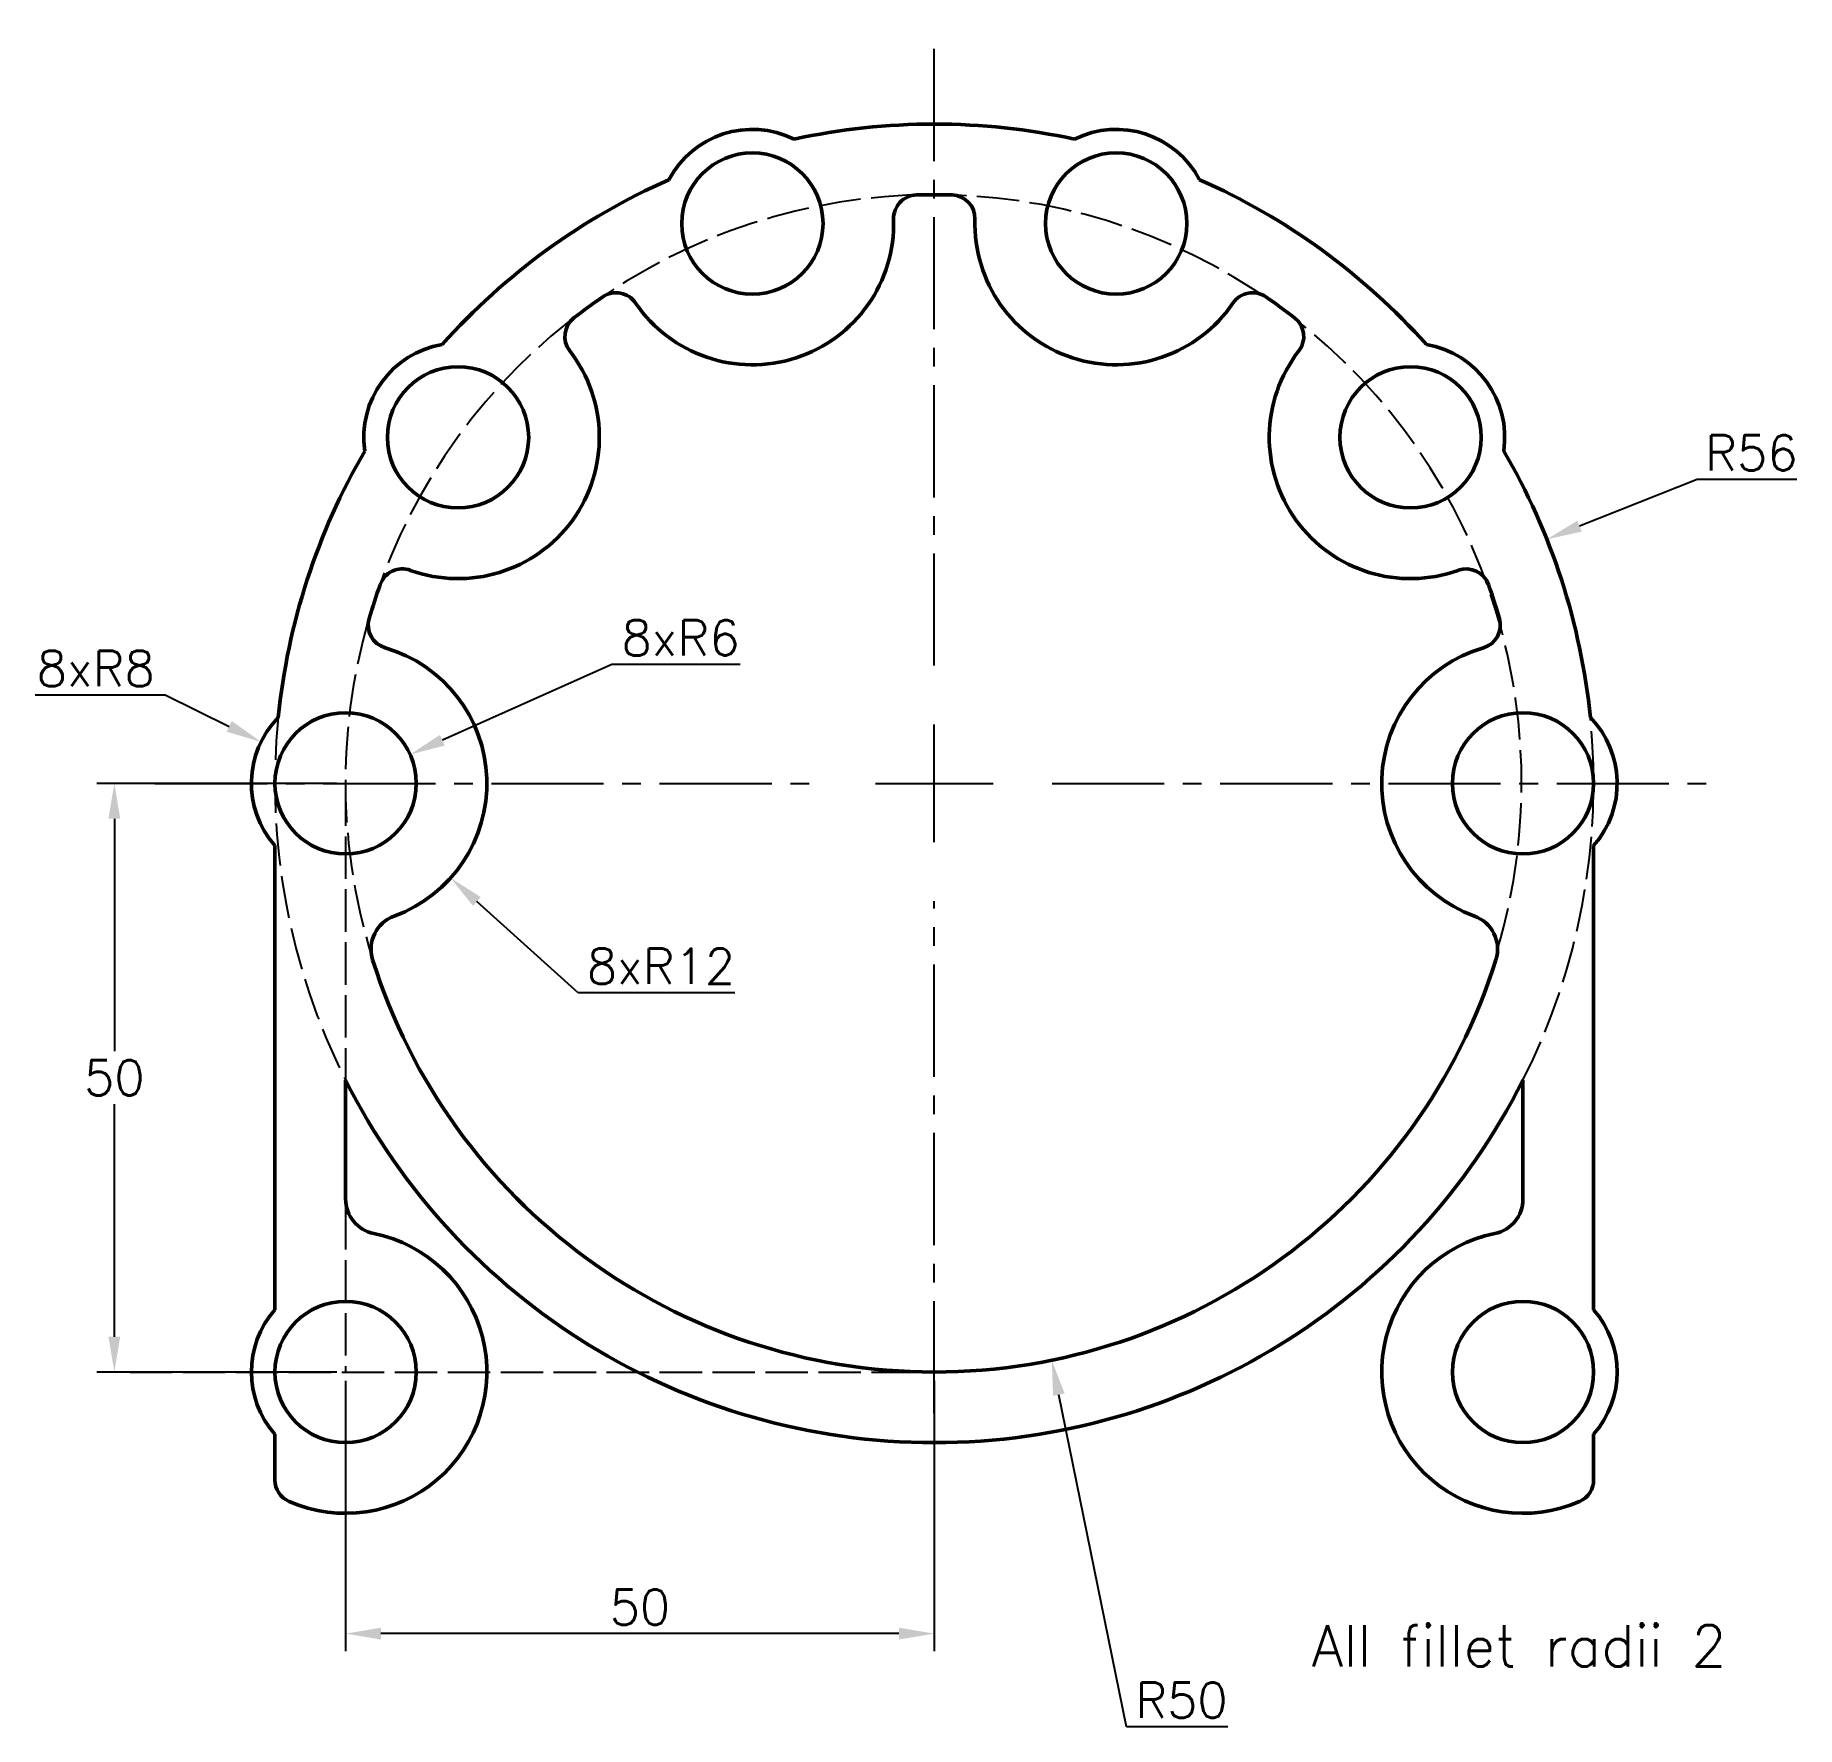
# Model space of a CAD drawing. Header units: millimetres. Extents: x 103 to 253, y 92 to 236.
import ezdxf

# ---------------------------------------------------------------- set-up
doc = ezdxf.new("R2010")
doc.units = ezdxf.units.MM
doc.linetypes.add('ACAD_ISO02W100', pattern=[15, 12, -3])
doc.linetypes.add('CENTER2', pattern=[28.575, 19.05, -3.175, 3.175, -3.175])
doc.layers.add('dim', color=252, linetype='Continuous', transparency=0.4)
doc.styles.get("Standard").update_dxf_attribs({"font": 'simplex.shx'})
doc.dimstyles.new('ISO-25', dxfattribs={"dimscale": 1.2, "dimtxt": 2.5, "dimasz": 2.5, "dimexe": 1.25, "dimexo": 0.625, "dimtad": 1, "dimtih": 1, "dimtoh": 1, "dimdsep": 46, "dimtxsty": 'Standard', "dimcen": 0, "dimadec": 0, "dimazin": 0, "dimtfac": 1, "dimtofl": 0, "dimtmove": 0, "dimatfit": 3, "dimfxl": 1, "dimarcsym": 0})

# ---------------------------------------------------------------- blocks, each defined once
blk = doc.blocks.new('*U10')
at = {"layer": 'dim', "color": 0, "linetype": 'CENTER2', "ltscale": 0.5, "transparency": 16777216}
for p, q in [((0, 10), (0, 63.55)), ((-66.19, 0), (-10, 0)), ((10, 0), (66.63, 0)), ((0, -53.5), (0, -10))]:
    blk.add_line(p, q, dxfattribs=at)
at = {"layer": 'dim', "color": 0, "linetype": 'Continuous', "ltscale": 0.5, "transparency": 16777216}
for p, q in [((0, -5), (0, 5)), ((-5, 0), (5, 0))]:
    blk.add_line(p, q, dxfattribs=at)
blk = doc.blocks.new('*D12')
at = {"layer": 'Defpoints', "color": 0, "transparency": 16777216}
for p in [(231.43, 192.93), (179.41, 172.2)]:
    blk.add_point(p, dxfattribs=at)
at = {"layer": 'dim', "color": 0, "lineweight": -2, "transparency": 16777216}
for p, q in [((244.2, 198.02), (234.22, 194.04)), ((252.66, 198.02), (244.2, 198.02))]:
    blk.add_line(p, q, dxfattribs=at)
at = {"layer": 'dim', "color": 0, "transparency": 16777216}
blk.add_solid([(234.03, 194.51), (234.4, 193.58), (231.43, 192.93)], dxfattribs=at)
at = {"layer": 'dim', "color": 0, "transparency": 16777216, "insert": (248.81, 200.27), "char_height": 3, "attachment_point": 5}
blk.add_mtext('R56', dxfattribs=at)
blk = doc.blocks.new('*D14')
at = {"layer": 'Defpoints', "color": 0, "transparency": 16777216}
for p in [(129.41, 122.2), (179.41, 122.2), (129.41, 99.98)]:
    blk.add_point(p, dxfattribs=at)
at = {"layer": 'dim', "color": 0, "lineweight": -2, "transparency": 16777216}
for p, q in [((129.41, 121.45), (129.41, 98.48)), ((179.41, 121.45), (179.41, 98.48)), ((176.41, 99.98), (132.41, 99.98))]:
    blk.add_line(p, q, dxfattribs=at)
at = {"layer": 'dim', "color": 0, "transparency": 16777216}
for points in [[(132.41, 100.48), (132.41, 99.48), (129.41, 99.98)], [(176.41, 100.48), (176.41, 99.48), (179.41, 99.98)]]:
    blk.add_solid(points, dxfattribs=at)
at = {"layer": 'dim', "color": 0, "transparency": 16777216, "insert": (154.41, 102.23), "char_height": 3, "attachment_point": 5}
blk.add_mtext('50', dxfattribs=at)
blk = doc.blocks.new('*D15')
at = {"layer": 'Defpoints', "color": 0, "transparency": 16777216}
for p in [(179.41, 172.2), (189.39, 123.21)]:
    blk.add_point(p, dxfattribs=at)
at = {"layer": 'dim', "color": 0, "lineweight": -2, "transparency": 16777216}
for p, q in [((195.73, 92.07), (189.99, 120.27)), ((204.34, 92.07), (195.73, 92.07))]:
    blk.add_line(p, q, dxfattribs=at)
at = {"layer": 'dim', "color": 0, "transparency": 16777216}
blk.add_solid([(190.48, 120.37), (189.5, 120.17), (189.39, 123.21)], dxfattribs=at)
at = {"layer": 'dim', "color": 0, "transparency": 16777216, "insert": (200.41, 94.32), "char_height": 3, "attachment_point": 5}
blk.add_mtext('R50', dxfattribs=at)
blk = doc.blocks.new('*D16')
at = {"layer": 'Defpoints', "color": 0, "transparency": 16777216}
for p in [(129.41, 172.2), (138.33, 164.17)]:
    blk.add_point(p, dxfattribs=at)
at = {"layer": 'dim', "color": 0, "lineweight": -2, "transparency": 16777216}
for p, q in [((149.16, 154.42), (140.56, 162.16)), ((162.48, 154.42), (149.16, 154.42))]:
    blk.add_line(p, q, dxfattribs=at)
at = {"layer": 'dim', "color": 0, "transparency": 16777216}
blk.add_solid([(140.89, 162.54), (140.23, 161.79), (138.33, 164.17)], dxfattribs=at)
at = {"layer": 'dim', "color": 0, "transparency": 16777216, "insert": (156.2, 156.67), "char_height": 3, "attachment_point": 5}
blk.add_mtext('8xR12', dxfattribs=at)
blk = doc.blocks.new('*D17')
at = {"layer": 'Defpoints', "color": 0, "transparency": 16777216}
for p in [(134.89, 174.65), (129.41, 172.2)]:
    blk.add_point(p, dxfattribs=at)
at = {"layer": 'dim', "color": 0, "lineweight": -2, "transparency": 16777216}
for p, q in [((152.03, 182.3), (137.63, 175.87)), ((162.93, 182.3), (152.03, 182.3))]:
    blk.add_line(p, q, dxfattribs=at)
at = {"layer": 'dim', "color": 0, "transparency": 16777216}
blk.add_solid([(137.43, 176.32), (137.83, 175.41), (134.89, 174.65)], dxfattribs=at)
at = {"layer": 'dim', "color": 0, "transparency": 16777216, "insert": (157.86, 184.55), "char_height": 3, "attachment_point": 5}
blk.add_mtext('8xR6', dxfattribs=at)
blk = doc.blocks.new('*D18')
at = {"layer": 'Defpoints', "color": 0, "transparency": 16777216}
for p in [(122.23, 175.72), (129.41, 172.2)]:
    blk.add_point(p, dxfattribs=at)
at = {"layer": 'dim', "color": 0, "lineweight": -2, "transparency": 16777216}
for p, q in [((103.05, 179.71), (114.09, 179.71)), ((114.09, 179.71), (119.53, 177.04))]:
    blk.add_line(p, q, dxfattribs=at)
at = {"layer": 'dim', "color": 0, "transparency": 16777216}
blk.add_solid([(119.75, 177.49), (119.31, 176.59), (122.23, 175.72)], dxfattribs=at)
at = {"layer": 'dim', "color": 0, "transparency": 16777216, "insert": (108.19, 181.96), "char_height": 3, "attachment_point": 5}
blk.add_mtext('8xR8', dxfattribs=at)
blk = doc.blocks.new('*D19')
at = {"layer": 'Defpoints', "color": 0, "transparency": 16777216}
for p in [(129.41, 172.2), (109.77, 122.2), (129.41, 122.2)]:
    blk.add_point(p, dxfattribs=at)
at = {"layer": 'dim', "color": 0, "lineweight": -2, "transparency": 16777216}
for p, q in [((128.66, 172.2), (108.27, 172.2)), ((109.77, 169.2), (109.77, 149.45)), ((109.77, 125.2), (109.77, 144.95)), ((128.66, 122.2), (108.27, 122.2))]:
    blk.add_line(p, q, dxfattribs=at)
at = {"layer": 'dim', "color": 0, "transparency": 16777216}
for points in [[(109.27, 169.2), (110.27, 169.2), (109.77, 172.2)], [(109.27, 125.2), (110.27, 125.2), (109.77, 122.2)]]:
    blk.add_solid(points, dxfattribs=at)
at = {"layer": 'dim', "color": 0, "transparency": 16777216, "insert": (109.77, 147.2), "char_height": 3, "attachment_point": 5}
blk.add_mtext('50', dxfattribs=at)

msp = doc.modelspace()

# ---------------------------------------------------------------- linework, layer by layer
at = {"linetype": 'ACAD_ISO02W100', "ltscale": 0.3, "transparency": 33554531}
for p, q in [((129.412, 172.2), (129.412, 122.2)), ((111.083, 122.2), (179.412, 122.2))]:
    msp.add_line(p, q, dxfattribs=at)
at = {"lineweight": 50}
for p, q in [((123.412, 166.908), (123.412, 127.491)), ((235.412, 166.908), (235.412, 127.491)), ((129.412, 146.981), (129.412, 136.897)), ((229.412, 146.981), (229.412, 136.897)), ((123.412, 116.908), (123.412, 113.035)), ((235.412, 116.908), (235.412, 113.035))]:
    msp.add_line(p, q, dxfattribs=at)
for centre in [(163.961, 219.753), (194.862, 219.753), (138.961, 201.589), (219.862, 201.589), (129.412, 172.2), (229.412, 172.2), (129.412, 122.2), (229.412, 122.2)]:
    msp.add_circle(centre, 6, dxfattribs=at)
for centre, radius, start, end in [((163.961, 219.753), 8, 63.6432, 152.3568), ((179.412, 172.2), 56, 77.73197, 102.26803), ((194.862, 219.753), 8, 27.6432, 116.3568), ((179.412, 172.2), 56, 113.73197, 138.26803), ((179.412, 172.2), 56, 41.73197, 66.26803), ((177.954, 220.178), 2, 91.7398, 181.7398), ((179.412, 172.2), 50, 88.2602, 91.7398), ((180.869, 220.178), 2, 358.2602, 88.2602), ((163.961, 219.753), 12, 214.2602, 1.7398), ((194.862, 219.753), 12, 178.2602, 325.7398), ((179.412, 172.2), 50, 124.2602, 127.7398), ((152.39, 211.871), 2, 34.2602, 124.2602), ((206.433, 211.871), 2, 55.7398, 145.7398), ((179.412, 172.2), 50, 52.2602, 55.7398), ((150.032, 210.158), 2, 127.7398, 217.7398), ((208.791, 210.158), 2, 322.2602, 52.2602), ((138.961, 201.589), 8, 99.6432, 188.3568), ((219.862, 201.589), 8, 351.6432, 80.3568), ((138.961, 201.589), 12, 250.2602, 37.7398), ((219.862, 201.589), 12, 142.2602, 289.7398), ((179.412, 172.2), 56, 149.73197, 174.26803), ((179.412, 172.2), 56, 5.73197, 30.26803), ((134.232, 188.412), 2, 70.2602, 160.2602), ((224.591, 188.412), 2, 19.7398, 109.7398), ((179.412, 172.2), 50, 160.2602, 163.7398), ((179.412, 172.2), 50, 16.2602, 19.7398), ((133.332, 185.64), 2, 163.7398, 253.7398), ((225.492, 185.64), 2, 286.2602, 16.2602), ((129.412, 172.2), 12, 290.12076, 73.7398), ((229.412, 172.2), 12, 106.2602, 249.87924), ((129.412, 172.2), 8, 135.6432, 221.40962), ((229.412, 172.2), 8, 318.59038, 44.3568), ((134.572, 158.115), 3, 110.12076, 197.43785), ((224.252, 158.115), 3, 342.56215, 69.87924), ((179.412, 172.2), 50, 197.43785, 342.56215), ((179.412, 172.2), 50, 197.43785, 342.56215), ((179.412, 172.2), 56, 206.7655, 333.2345), ((132.412, 136.897), 3, 180, 258.46304), ((226.412, 136.897), 3, 281.53696, 0), ((129.412, 122.2), 12, 246.42182, 78.46304), ((229.412, 122.2), 12, 101.53696, 293.57818), ((129.412, 122.2), 8, 138.59038, 221.40962), ((229.412, 122.2), 8, 318.59038, 41.40962), ((125.412, 113.035), 2, 180, 246.42182), ((233.412, 113.035), 2, 293.57818, 0)]:
    msp.add_arc(centre, radius, start, end, dxfattribs=at)
at = {"linetype": 'ACAD_ISO02W100', "ltscale": 0.3, "transparency": 33554531}
for centre, radius, start, end in [((179.347, 172.253), 49.947, 343.55699, 197.26644), ((179.412, 172.2), 56, 174.26803, 206.7655), ((179.412, 172.2), 56, 333.2345, 5.73197)]:
    msp.add_arc(centre, radius, start, end, dxfattribs=at)

# ---------------------------------------------------------------- block references
at = {"layer": 'dim', "linetype": 'CENTER2', "ltscale": 0.5}
msp.add_blockref('*U10', (179.412, 172.2), dxfattribs=at)

# ---------------------------------------------------------------- texts
at = {"layer": 'dim', "insert": (211.456, 100.687), "char_height": 3.5, "attachment_point": 1}
msp.add_mtext_dynamic_manual_height_columns('All fillet radii 2', width=56.45123, gutter_width=12.5, heights=[0], dxfattribs=at)

# ---------------------------------------------------------------- dimensions: what is measured, and where the dimension line sits
at = {"layer": 'dim'}
for mpoint, picture, middle in [((231.432, 192.934), '*D12', (248.807, 198.023)), ((189.39, 123.206), '*D15', (200.41, 92.067))]:
    dim = msp.add_radius_dim(center=(179.412, 172.2), mpoint=mpoint, dimstyle='ISO-25', dxfattribs=at)
    dim.commit()
    dim.dimension.update_dxf_attribs({"geometry": picture, "text_midpoint": middle, "dimtype": 164})
for mpoint, picture, middle in [((134.891, 174.645), '*D17', (157.856, 182.297)), ((122.228, 175.721), '*D18', (108.194, 179.711)), ((138.33, 164.172), '*D16', (156.195, 154.424))]:
    dim = msp.add_radius_dim(center=(129.412, 172.2), mpoint=mpoint, text='8x<>', dimstyle='ISO-25', dxfattribs=at)
    dim.commit()
    dim.dimension.update_dxf_attribs({"geometry": picture, "text_midpoint": middle, "dimtype": 164})
dim = msp.add_linear_dim(base=(109.775, 122.2), p1=(129.412, 172.2), p2=(129.412, 122.2), angle=90, dimstyle='ISO-25', dxfattribs=at)
dim.commit()
dim.dimension.update_dxf_attribs({"geometry": '*D19', "text_midpoint": (109.775, 147.2)})
dim = msp.add_linear_dim(base=(129.412, 99.979), p1=(179.412, 122.2), p2=(129.412, 122.2), dimstyle='ISO-25', dxfattribs=at)
dim.commit()
dim.dimension.update_dxf_attribs({"geometry": '*D14', "text_midpoint": (154.412, 102.229)})

doc.saveas('drawing.dxf')
